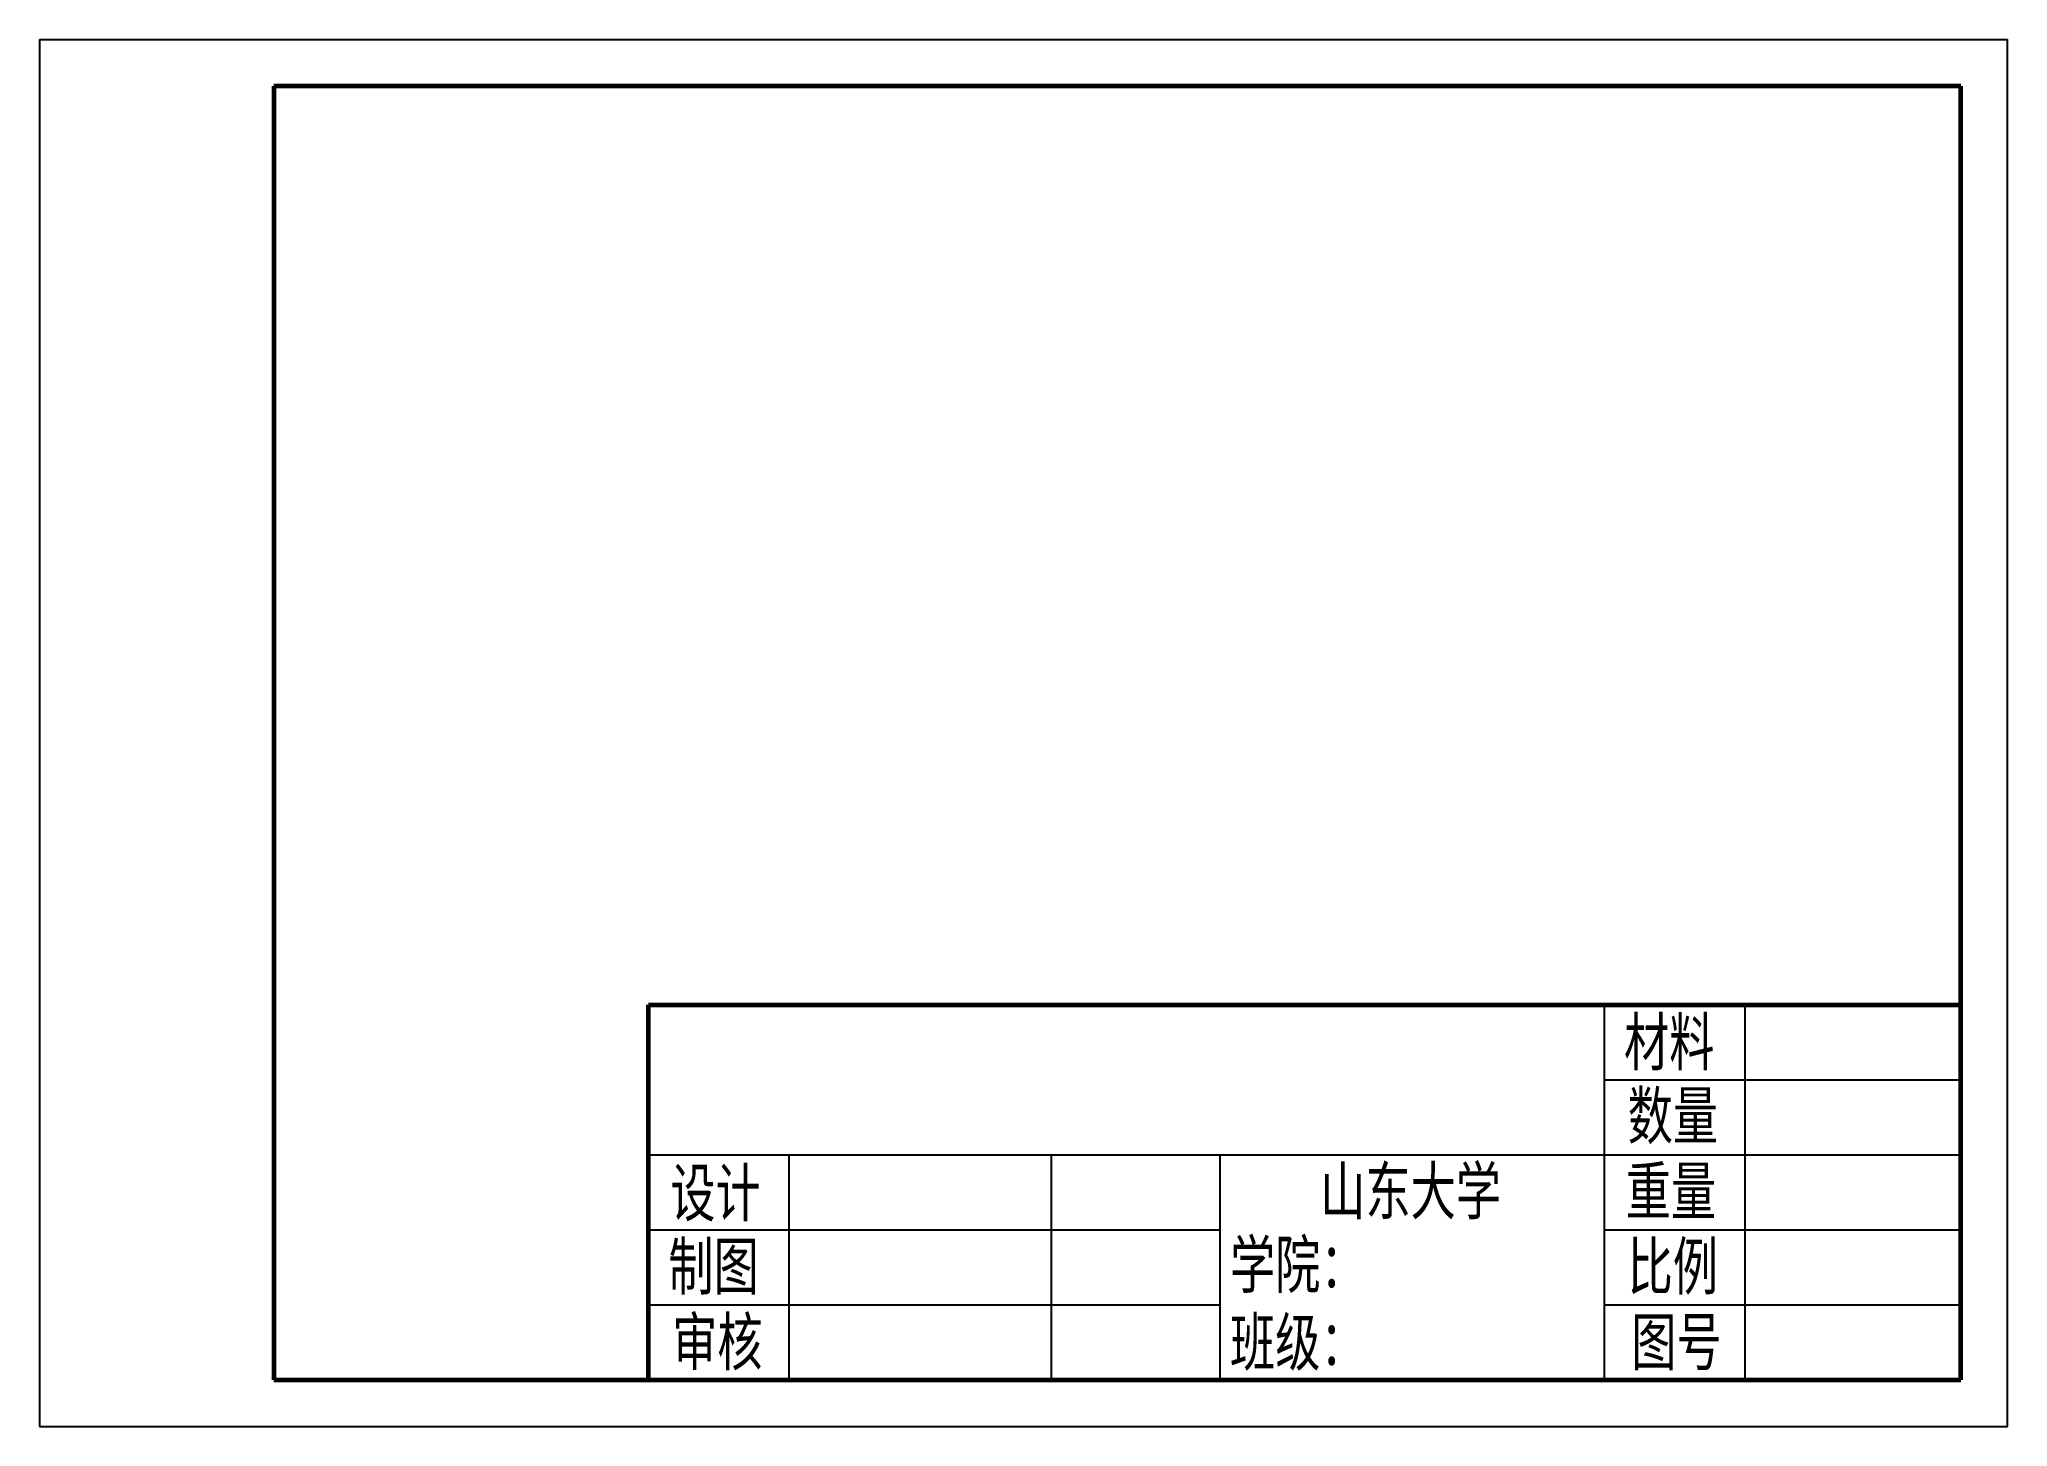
# Model space of a CAD drawing. Header units: millimetres. Extents: x 0 to 210, y 0 to 148.
import ezdxf

# ---------------------------------------------------------------- set-up
doc = ezdxf.new("R2010")
doc.units = ezdxf.units.MM
doc.layers.add('文字', color=7, linetype='Continuous')
doc.layers.add('细实线', color=7, linetype='Continuous')
doc.layers.add('粗实线', color=7, linetype='Continuous', lineweight=60)
doc.styles.add('长仿宋体', font='', dxfattribs={"width": 0.707})
doc.styles.get('长仿宋体').set_extended_font_data('FangSong')

# ---------------------------------------------------------------- blocks, each defined once
blk = doc.blocks.new('标题栏')
at = {"layer": '粗实线'}
for p, q in [((-140, 40), (0, 40)), ((-140, 0), (-140, 40))]:
    blk.add_line(p, q, dxfattribs=at)
at = {"layer": '细实线'}
for p, q in [((-38, 0), (-38, 40)), ((-23, 0), (-23, 40)), ((-38, 32), (0, 32)), ((-140, 24), (0, 24)), ((-125, 0), (-125, 24)), ((-97, 0), (-97, 24)), ((-79, 0), (-79, 24)), ((-140, 16), (-79, 16)), ((-38, 16), (0, 16)), ((-140, 8), (-79, 8)), ((-38, 8), (0, 8))]:
    blk.add_line(p, q, dxfattribs=at)
at = {"layer": '文字', "style": '长仿宋体', "width": 0.707}
for s, p in [('材料', (-35.93, 33.54)), ('数量', (-35.54, 25.69)), ('设计', (-137.69, 17.45)), ('山东大学', (-68.34, 17.65)), ('重量', (-35.74, 17.65)), ('制图', (-137.88, 9.61)), ('学院：', (-77.97, 9.8)), ('比例', (-35.54, 9.61)), ('审核', (-137.49, 1.56)), ('班级：', (-77.97, 1.52)), ('图号', (-35.15, 1.56))]:
    blk.add_text(s, height=5, dxfattribs=at).set_placement(p)

msp = doc.modelspace()

# ---------------------------------------------------------------- linework, layer by layer
msp.add_line((0, 148), (210, 148))
at = {"layer": '粗实线'}
for p, q in [((205, 143), (25, 143)), ((25, 143), (25, 5)), ((205, 5), (205, 143)), ((25, 5), (205, 5))]:
    msp.add_line(p, q, dxfattribs=at)
at = {"layer": '细实线'}
for p, q in [((0, 148), (0, 0)), ((210, 0), (210, 148)), ((0, 0), (210, 0))]:
    msp.add_line(p, q, dxfattribs=at)

# ---------------------------------------------------------------- block references
msp.add_blockref('标题栏', (205, 5))

doc.saveas('drawing.dxf')
